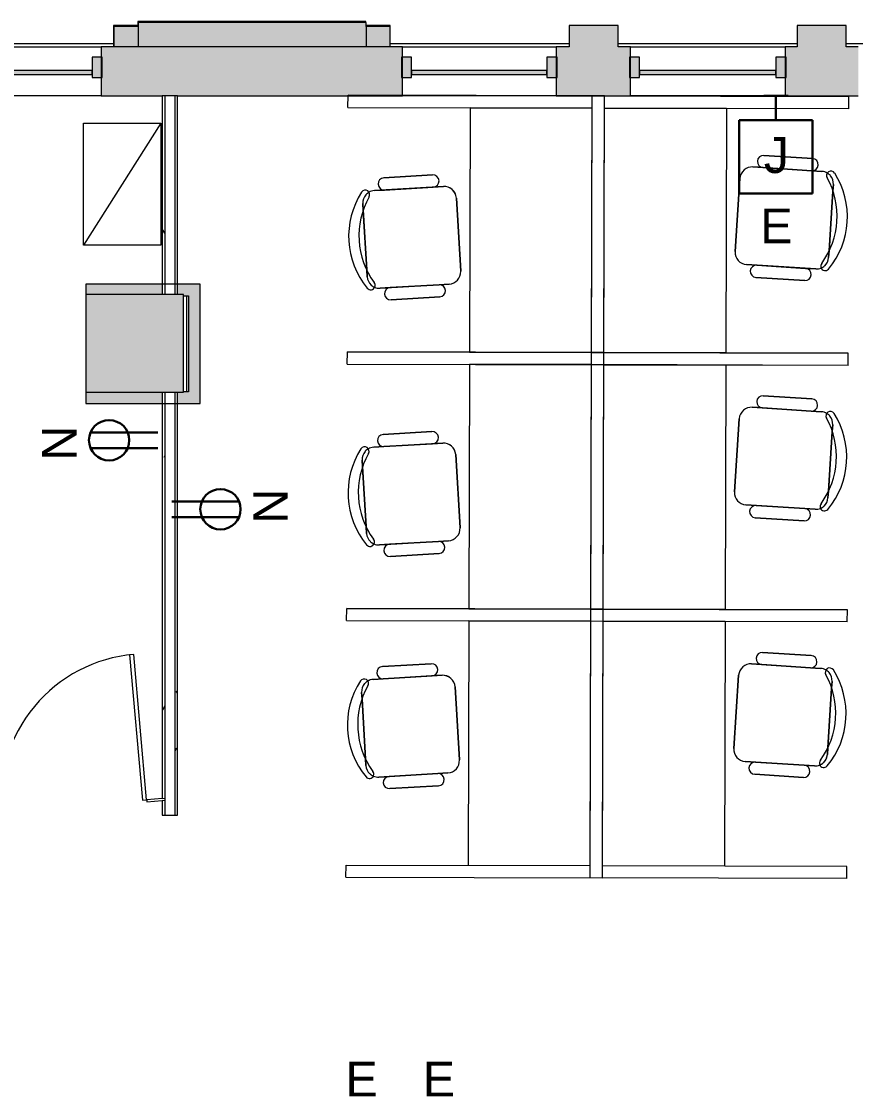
# Model space of a CAD drawing. Header units: inches. Extents: x -1880 to 225, y -1065 to 162.
# Drawn here: x -1452 to -1247.1, y -145.7 to 118.2 of the extents above; entities that cross this region are included whole.
import ezdxf

# ---------------------------------------------------------------- set-up
doc = ezdxf.new("R2010")
doc.units = ezdxf.units.IN
doc.header["$MEASUREMENT"] = 0
for name, color, linetype, lineweight in [('06_555 11th St - background_dwg', 8, 'Continuous', 9), ('A-ANNO-NOTE', 131, 'Continuous', 30), ('A-DETL', 90, 'Continuous', 9), ('A-DOOR', 31, 'Continuous', 13), ('A-GLAZ-CURT', 52, 'Continuous', 13), ('A-GLAZ-CWMG', 51, 'Continuous', 13), ('A-WALL', 113, 'Continuous', 13), ('A-WALL-PATT', 111, 'Continuous', 13), ('C-Hatch', 7, 'Continuous', 9), ('I-FURN', 30, 'Continuous', 9), ('I-WALL', 2, 'Continuous', 13), ('P-SILL', 7, 'Continuous', 9), ('S', 7, 'Continuous', 9), ('S-COLS', 52, 'Continuous', 13), ('W', 7, 'Continuous', 9)]:
    doc.layers.add(name, color=color, linetype=linetype, lineweight=lineweight)
doc.styles.add('Arial_1', font='arial.ttf', dxfattribs={"height": 8.851796})
doc.styles.add('Swis721 Lt BT', font='swissl.ttf', dxfattribs={"height": 8.514638})
pattern_1 = [(0, (0, 0), (30.72, 7.68), [1.267, -21.773, 1.267, -21.773, -122.88]), (0, (0, 0), (30.72, 7.68), [-46.08, 1.267, -44.813, 1.267, -21.773, -53.76]), (0, (0, 0), (30.72, 7.68), [-115.2, 1.267, -14.093, 1.267, -37.133]), (120, (11.52, 3.84), (-22.011075, 22.7643), [1.267, -21.773, 1.267, -21.773, -122.88]), (120, (11.52, 3.84), (-22.011075, 22.7643), [-46.08, 1.267, -44.813, 1.267, -21.773, -53.76]), (120, (11.52, 3.84), (-22.011075, 22.7643), [-115.2, 1.267, -14.093, 1.267, -37.133]), (240, (15.36, 19.2), (-8.708925, -30.4443), [1.267, -21.773, 1.267, -21.773, -122.88]), (240, (15.36, 19.2), (-8.708925, -30.4443), [-46.08, 1.267, -44.813, 1.267, -21.773, -53.76]), (240, (15.36, 19.2), (-8.708925, -30.4443), [-115.2, 1.267, -14.093, 1.267, -37.133])]

# ---------------------------------------------------------------- blocks, each defined once
blk = doc.blocks.new('System Panel - Glazed-4907055-FIRST FLOOR POWER _ SIGNAL')
at = {"layer": 'A-GLAZ-CURT', "lineweight": 9}
blk.add_hatch(color=7, dxfattribs=at).paths.add_polyline_path([(-16.75, -1.75), (16.75, -1.75), (16.75, -0.75), (-16.75, -0.75)], flags=0)
at = {"layer": 'A-GLAZ-CURT', "color": 8, "lineweight": 20}
for p, q in [((16.75, -0.75), (-16.75, -0.75)), ((-16.75, -0.75), (-16.75, -1.75)), ((-16.75, -1.75), (16.75, -1.75)), ((16.75, -1.75), (16.75, -0.75))]:
    blk.add_line(p, q, dxfattribs=at)
blk = doc.blocks.new('System Panel - Glazed-4907059-FIRST FLOOR POWER _ SIGNAL')
at = {"layer": 'A-GLAZ-CURT', "lineweight": 9}
blk.add_hatch(color=7, dxfattribs=at).paths.add_polyline_path([(16.62, -1.75), (16.62, -0.75), (-16.63, -0.75), (-16.63, -1.75), (-6.95, -1.75)], flags=0)
at = {"layer": 'A-GLAZ-CURT', "color": 8, "lineweight": 20}
for p, q in [((16.62, -0.75), (-16.63, -0.75)), ((-16.63, -0.75), (-16.63, -1.75)), ((-16.63, -1.75), (16.62, -1.75)), ((16.62, -1.75), (16.62, -0.75))]:
    blk.add_line(p, q, dxfattribs=at)
blk = doc.blocks.new('System Panel - Glazed-4907048-FIRST FLOOR POWER _ SIGNAL')
at = {"layer": 'A-GLAZ-CURT', "lineweight": 9}
blk.add_hatch(color=7, dxfattribs=at).paths.add_polyline_path([(16.75, -1.75), (16.75, -0.75), (-16.75, -0.75), (-16.75, -1.75)], flags=0)
at = {"layer": 'A-GLAZ-CURT', "color": 8, "lineweight": 20}
for p, q in [((16.75, -0.75), (-16.75, -0.75)), ((-16.75, -0.75), (-16.75, -1.75)), ((-16.75, -1.75), (16.75, -1.75)), ((16.75, -1.75), (16.75, -0.75))]:
    blk.add_line(p, q, dxfattribs=at)
blk = doc.blocks.new('Rectangular Mullion - 2_5_ x 5_ rectangular-4903428-FIRST FLOOR POWER _ SIGNAL')
at = {"layer": 'A-GLAZ-CWMG', "lineweight": 9}
blk.add_hatch(color=7, dxfattribs=at).paths.add_polyline_path([(-1.25, -2.5), (-1.25, 2.5), (1.25, 2.5), (1.25, -2.5)], flags=0)
at = {"layer": 'A-GLAZ-CWMG', "color": 8, "lineweight": 20}
for p, q in [((-1.25, 2.5), (1.25, 2.5)), ((-1.25, -2.5), (-1.25, 2.5)), ((1.25, 2.5), (1.25, -2.5)), ((1.25, -2.5), (-1.25, -2.5))]:
    blk.add_line(p, q, dxfattribs=at)
blk = doc.blocks.new('Concrete-Rectangular-Column - 24 x 24-5170815-FIRST FLOOR POWER _ SIGNAL')
at = {"layer": 'S-COLS', "lineweight": 9}
blk.add_hatch(color=7, dxfattribs=at).paths.add_polyline_path([(-8.25, -12), (12, -12), (12, 12), (-12, 12), (-12, -12)], flags=0)
at = {"layer": 'S-COLS', "color": 8, "lineweight": 20}
for p, q in [((12, 12), (-12, 12)), ((-12, 12), (-12, -12)), ((12, -12), (12, 12)), ((-12, -12), (12, -12))]:
    blk.add_line(p, q, dxfattribs=at)
blk = doc.blocks.new('Single Glass Door - 36_ x 96_-5672664-FIRST FLOOR POWER _ SIGNAL')
at = {"layer": 'A-DOOR', "lineweight": 20}
for p, q in [((16.90625, 36.0625), (16.90625, 0.25)), ((17.90625, 36.0625), (16.90625, 36.0625)), ((17.90625, 0.25), (17.90625, 36.0625)), ((16.90625, 0.25), (17.90625, 0.25))]:
    blk.add_line(p, q, dxfattribs=at)
at = {"layer": 'A-DOOR', "lineweight": 9}
blk.add_arc((17.90625, 0.25), 35.8125, 90, 180.5, dxfattribs=at)
blk = doc.blocks.new('F-Chairs1 - Workstation-V23-FIRST FLOOR POWER _ SIGNAL')
at = {"layer": 'I-FURN'}
for p, q in [((-9, 27), (9, 27)), ((9, 27), (-9, 27)), ((-9, 27), (9, 27)), ((-12, 7), (-12, 24)), ((-12, 24), (-12, 21.5)), ((-12, 21.5), (-12, 24)), ((12, 24), (12, 7)), ((12, 21.5), (12, 24)), ((12, 24), (12, 21.5)), ((-15, 9.5), (-15, 21.5)), ((-15, 21.5), (-15, 9.5)), ((-15, 9.5), (-15, 21.5)), ((-12, 9.5), (-12, 21.5)), ((-12, 21.5), (-12, 9.5)), ((-12, 21.5), (-12, 9.5)), ((-12, 9.5), (-12, 21.5)), ((12, 21.5), (12, 9.5)), ((12, 9.5), (12, 21.5)), ((12, 9.5), (12, 21.5)), ((12, 21.5), (12, 9.5)), ((15, 21.5), (15, 9.5)), ((15, 9.5), (15, 21.5)), ((15, 21.5), (15, 9.5)), ((-12, 9.5), (-12, 7)), ((-12, 7), (-12, 9.5)), ((12, 7), (12, 9.5)), ((12, 9.5), (12, 7)), ((-9, 4), (-7.33, 4)), ((-7.33, 4), (-9, 4)), ((7.44, 4), (-7.44, 4)), ((-7.33, 4), (7.33, 4)), ((7.33, 4), (-7.33, 4)), ((7.33, 4), (9, 4)), ((9, 4), (7.33, 4))]:
    blk.add_line(p, q, dxfattribs=at)
for centre, radius, start, end in [((-9, 24), 3, 90, 180), ((-9, 24), 3, 90, 180), ((-9, 24), 3, 90, 180), ((9, 24), 3, 360, 90), ((9, 24), 3, 360, 90), ((9, 24), 3, 0, 90), ((-13.5, 21.5), 1.5, 360, 180), ((-13.5, 21.5), 1.5, 360, 180), ((-13.5, 21.5), 1.5, 0, 180), ((13.5, 21.5), 1.5, 360, 180), ((13.5, 21.5), 1.5, 360, 180), ((13.5, 21.5), 1.5, 0, 180), ((-13.5, 9.5), 1.5, 180, 360), ((-13.5, 9.5), 1.5, 180, 360), ((-13.5, 9.5), 1.5, 180, 0), ((13.5, 9.5), 1.5, 180, 360), ((13.5, 9.5), 1.5, 180, 360), ((13.5, 9.5), 1.5, 180, 0), ((-11.17, 4.73), 1.08, 53.8255, 233.8255), ((-11.17, 4.73), 1.08, 53.8255, 233.8255), ((-11.17, 4.73), 1.08, 53.8255, 233.8255), ((-9, 7), 3, 180, 206.2836), ((-9, 7), 3, 180, 206.3953), ((-9, 7), 3, 180, 206.3953), ((-9, 7), 3, 206.3953, 225), ((-9, 7), 3, 206.3953, 225), ((0, 22.18), 19.64, 237.5758, 302.4242), ((0, 22.18), 19.64, 237.5758, 302.4242), ((0, 22.18), 19.64, 237.5758, 302.4242), ((11.17, 4.73), 1.08, 306.1745, 126.1745), ((11.17, 4.73), 1.08, 306.1745, 126.1745), ((11.17, 4.73), 1.08, 306.1745, 126.1745), ((9, 7), 3, 315, 333.6047), ((9, 7), 3, 315, 333.6047), ((9, 7), 3, 333.7164, 360), ((9, 7), 3, 333.6047, 0), ((9, 7), 3, 333.6047, 0), ((0, 20), 20, 233.8255, 306.1745), ((0, 20), 20, 233.8255, 306.1745), ((0, 20), 20, 233.8255, 306.1745), ((-9, 7), 3, 225.9978, 270), ((-9, 7), 3, 225.9978, 270), ((9, 7), 3, 270, 314.0022), ((9, 7), 3, 270, 314.0022)]:
    blk.add_arc(centre, radius, start, end, dxfattribs=at)
blk = doc.blocks.new('F-Chairs1 - Workstation-V22-FIRST FLOOR POWER _ SIGNAL')
at = {"layer": 'I-FURN'}
for p, q in [((-7.33, -4), (-9, -4)), ((-9, -4), (-7.33, -4)), ((7.44, -4), (-7.44, -4)), ((7.33, -4), (-7.33, -4)), ((-7.33, -4), (7.33, -4)), ((9, -4), (7.33, -4)), ((7.33, -4), (9, -4)), ((-12, -7), (-12, -24)), ((-12, -7), (-12, -9.5)), ((-12, -9.5), (-12, -7)), ((12, -24), (12, -7)), ((12, -9.5), (12, -7)), ((12, -7), (12, -9.5)), ((-15, -9.5), (-15, -21.5)), ((-15, -9.5), (-15, -21.5)), ((-15, -21.5), (-15, -9.5)), ((-12, -21.5), (-12, -9.5)), ((-12, -9.5), (-12, -21.5)), ((-12, -9.5), (-12, -21.5)), ((-12, -21.5), (-12, -9.5)), ((12, -9.5), (12, -21.5)), ((12, -21.5), (12, -9.5)), ((12, -21.5), (12, -9.5)), ((12, -9.5), (12, -21.5)), ((15, -21.5), (15, -9.5)), ((15, -21.5), (15, -9.5)), ((15, -9.5), (15, -21.5)), ((-12, -21.5), (-12, -24)), ((-12, -24), (-12, -21.5)), ((12, -24), (12, -21.5)), ((12, -21.5), (12, -24)), ((-9, -27), (9, -27)), ((-9, -27), (9, -27)), ((9, -27), (-9, -27))]:
    blk.add_line(p, q, dxfattribs=at)
for centre, radius, start, end in [((0, -20), 20, 53.8255, 126.1745), ((0, -20), 20, 53.8255, 126.1745), ((0, -20), 20, 53.8255, 126.1745), ((0, -22.18), 19.64, 57.5758, 122.4242), ((0, -22.18), 19.64, 57.5758, 122.4242), ((0, -22.18), 19.64, 57.5758, 122.4242), ((-11.17, -4.73), 1.08, 126.1745, 306.1745), ((-11.17, -4.73), 1.08, 126.1745, 306.1745), ((-11.17, -4.73), 1.08, 126.1745, 306.1745), ((-9, -7), 3, 135, 153.6047), ((-9, -7), 3, 135, 153.6047), ((-9, -7), 3, 90, 134.0022), ((-9, -7), 3, 90, 134.0022), ((9, -7), 3, 45.9978, 90), ((9, -7), 3, 45.9978, 90), ((11.17, -4.73), 1.08, 233.8255, 53.8255), ((11.17, -4.73), 1.08, 233.8255, 53.8255), ((11.17, -4.73), 1.08, 233.8255, 53.8255), ((9, -7), 3, 26.3953, 45), ((9, -7), 3, 26.3953, 45), ((-9, -7), 3, 153.7164, 180), ((-9, -7), 3, 153.6047, 180), ((-9, -7), 3, 153.6047, 180), ((9, -7), 3, 0, 26.2836), ((9, -7), 3, 360, 26.3953), ((9, -7), 3, 360, 26.3953), ((-13.5, -9.5), 1.5, 0, 180), ((-13.5, -9.5), 1.5, 360, 180), ((-13.5, -9.5), 1.5, 0, 180), ((13.5, -9.5), 1.5, 0, 180), ((13.5, -9.5), 1.5, 360, 180), ((13.5, -9.5), 1.5, 0, 180), ((-13.5, -21.5), 1.5, 180, 0), ((-13.5, -21.5), 1.5, 180, 360), ((-13.5, -21.5), 1.5, 180, 0), ((13.5, -21.5), 1.5, 180, 0), ((13.5, -21.5), 1.5, 180, 360), ((13.5, -21.5), 1.5, 180, 0), ((-9, -24), 3, 180, 270), ((-9, -24), 3, 180, 270), ((-9, -24), 3, 180, 270), ((9, -24), 3, 270, 0), ((9, -24), 3, 270, 360), ((9, -24), 3, 270, 0)]:
    blk.add_arc(centre, radius, start, end, dxfattribs=at)
blk = doc.blocks.new('F-Chairs1 - Workstation-V27-FIRST FLOOR POWER _ SIGNAL')
at = {"layer": 'I-FURN'}
for p, q in [((-9, 27), (9, 27)), ((9, 27), (-9, 27)), ((-9, 27), (9, 27)), ((-12, 7), (-12, 24)), ((-12, 24), (-12, 21.5)), ((-12, 21.5), (-12, 24)), ((12, 24), (12, 7)), ((12, 21.5), (12, 24)), ((12, 24), (12, 21.5)), ((-15, 9.5), (-15, 21.5)), ((-15, 21.5), (-15, 9.5)), ((-15, 9.5), (-15, 21.5)), ((-12, 9.5), (-12, 21.5)), ((-12, 21.5), (-12, 9.5)), ((-12, 21.5), (-12, 9.5)), ((-12, 9.5), (-12, 21.5)), ((12, 21.5), (12, 9.5)), ((12, 9.5), (12, 21.5)), ((12, 9.5), (12, 21.5)), ((12, 21.5), (12, 9.5)), ((15, 21.5), (15, 9.5)), ((15, 9.5), (15, 21.5)), ((15, 21.5), (15, 9.5)), ((-12, 9.5), (-12, 7)), ((-12, 7), (-12, 9.5)), ((12, 7), (12, 9.5)), ((12, 9.5), (12, 7)), ((-9, 4), (-7.33, 4)), ((-7.33, 4), (-9, 4)), ((7.44, 4), (-7.44, 4)), ((-7.33, 4), (7.33, 4)), ((7.33, 4), (-7.33, 4)), ((7.33, 4), (9, 4)), ((9, 4), (7.33, 4))]:
    blk.add_line(p, q, dxfattribs=at)
for centre, radius, start, end in [((-9, 24), 3, 90, 180), ((-9, 24), 3, 90, 180), ((-9, 24), 3, 90, 180), ((9, 24), 3, 360, 90), ((9, 24), 3, 360, 90), ((9, 24), 3, 0, 90), ((-13.5, 21.5), 1.5, 360, 180), ((-13.5, 21.5), 1.5, 360, 180), ((-13.5, 21.5), 1.5, 0, 180), ((13.5, 21.5), 1.5, 360, 180), ((13.5, 21.5), 1.5, 360, 180), ((13.5, 21.5), 1.5, 0, 180), ((-13.5, 9.5), 1.5, 180, 360), ((-13.5, 9.5), 1.5, 180, 360), ((-13.5, 9.5), 1.5, 180, 0), ((13.5, 9.5), 1.5, 180, 360), ((13.5, 9.5), 1.5, 180, 360), ((13.5, 9.5), 1.5, 180, 0), ((-11.17, 4.73), 1.08, 53.8255, 233.8255), ((-11.17, 4.73), 1.08, 53.8255, 233.8255), ((-11.17, 4.73), 1.08, 53.8255, 233.8255), ((-9, 7), 3, 180, 206.2836), ((-9, 7), 3, 180, 206.3953), ((-9, 7), 3, 180, 206.3953), ((-9, 7), 3, 206.3953, 225), ((-9, 7), 3, 206.3953, 210), ((-9, 7), 3, 210, 225), ((0, 22.18), 19.64, 237.5758, 302.4242), ((0, 22.18), 19.64, 237.5758, 302.4242), ((0, 22.18), 19.64, 237.5758, 302.4242), ((11.17, 4.73), 1.08, 306.1745, 126.1745), ((11.17, 4.73), 1.08, 306.1745, 126.1745), ((11.17, 4.73), 1.08, 306.1745, 126.1745), ((9, 7), 3, 315, 333.6047), ((9, 7), 3, 315, 333.6047), ((9, 7), 3, 333.7164, 360), ((9, 7), 3, 333.6047, 0), ((9, 7), 3, 333.6047, 0), ((0, 20), 20, 233.8255, 306.1745), ((0, 20), 20, 233.8255, 306.1745), ((0, 20), 20, 233.8255, 306.1745), ((-9, 7), 3, 225.9978, 270), ((-9, 7), 3, 225.9978, 255), ((-9, 7), 3, 255, 270), ((9, 7), 3, 270, 314.0022), ((9, 7), 3, 270, 314.0022)]:
    blk.add_arc(centre, radius, start, end, dxfattribs=at)
blk = doc.blocks.new('F-Chairs1 - Workstation-V28-FIRST FLOOR POWER _ SIGNAL')
at = {"layer": 'I-FURN'}
for p, q in [((-7.33, -4), (-9, -4)), ((-9, -4), (-7.33, -4)), ((7.44, -4), (-7.44, -4)), ((7.33, -4), (-7.33, -4)), ((-7.33, -4), (7.33, -4)), ((9, -4), (7.33, -4)), ((7.33, -4), (9, -4)), ((-12, -7), (-12, -24)), ((-12, -7), (-12, -9.5)), ((-12, -9.5), (-12, -7)), ((12, -24), (12, -7)), ((12, -9.5), (12, -7)), ((12, -7), (12, -9.5)), ((-15, -9.5), (-15, -21.5)), ((-15, -9.5), (-15, -21.5)), ((-15, -21.5), (-15, -9.5)), ((-12, -21.5), (-12, -9.5)), ((-12, -9.5), (-12, -21.5)), ((-12, -9.5), (-12, -21.5)), ((-12, -21.5), (-12, -9.5)), ((12, -9.5), (12, -21.5)), ((12, -21.5), (12, -9.5)), ((12, -21.5), (12, -9.5)), ((12, -9.5), (12, -21.5)), ((15, -21.5), (15, -9.5)), ((15, -21.5), (15, -9.5)), ((15, -9.5), (15, -21.5)), ((-12, -21.5), (-12, -24)), ((-12, -24), (-12, -21.5)), ((12, -24), (12, -21.5)), ((12, -21.5), (12, -24)), ((-9, -27), (9, -27)), ((-9, -27), (9, -27)), ((9, -27), (-9, -27))]:
    blk.add_line(p, q, dxfattribs=at)
for centre, radius, start, end in [((0, -20), 20, 53.8255, 126.1745), ((0, -20), 20, 53.8255, 126.1745), ((0, -20), 20, 53.8255, 126.1745), ((0, -22.18), 19.64, 57.5758, 122.4242), ((0, -22.18), 19.64, 57.5758, 122.4242), ((0, -22.18), 19.64, 57.5758, 122.4242), ((-11.17, -4.73), 1.08, 126.1745, 306.1745), ((-11.17, -4.73), 1.08, 126.1745, 306.1745), ((-11.17, -4.73), 1.08, 126.1745, 306.1745), ((-9, -7), 3, 135, 153.6047), ((-9, -7), 3, 135, 150), ((-9, -7), 3, 90, 134.0022), ((-9, -7), 3, 90, 134.0022), ((9, -7), 3, 45.9978, 90), ((9, -7), 3, 45.9978, 90), ((11.17, -4.73), 1.08, 233.8255, 53.8255), ((11.17, -4.73), 1.08, 233.8255, 53.8255), ((11.17, -4.73), 1.08, 233.8255, 53.8255), ((9, -7), 3, 26.3953, 45), ((9, -7), 3, 26.3953, 45), ((-9, -7), 3, 153.7164, 180), ((-9, -7), 3, 153.6047, 180), ((-9, -7), 3, 153.6047, 180), ((-9, -7), 3, 150, 153.6047), ((9, -7), 3, 0, 26.2836), ((9, -7), 3, 360, 26.3953), ((9, -7), 3, 360, 26.3953), ((-13.5, -9.5), 1.5, 0, 180), ((-13.5, -9.5), 1.5, 360, 180), ((-13.5, -9.5), 1.5, 0, 180), ((13.5, -9.5), 1.5, 0, 180), ((13.5, -9.5), 1.5, 360, 180), ((13.5, -9.5), 1.5, 0, 180), ((-13.5, -21.5), 1.5, 180, 0), ((-13.5, -21.5), 1.5, 180, 360), ((-13.5, -21.5), 1.5, 180, 0), ((13.5, -21.5), 1.5, 180, 0), ((13.5, -21.5), 1.5, 180, 360), ((13.5, -21.5), 1.5, 180, 0), ((-9, -24), 3, 180, 270), ((-9, -24), 3, 180, 270), ((-9, -24), 3, 180, 270), ((9, -24), 3, 270, 0), ((9, -24), 3, 270, 360), ((9, -24), 3, 270, 315), ((9, -24), 3, 315, 315.1867), ((9, -24), 3, 315.1867, 0)]:
    blk.add_arc(centre, radius, start, end, dxfattribs=at)
blk = doc.blocks.new('06_555 11th St - background_dwg-4793957-FIRST FLOOR POWER _ SIGNAL')
at = {"layer": 'C-Hatch'}
blk.add_line((2010.68, 3080.48), (2010.68, 3080.73), dxfattribs=at)
at = {"layer": 'C-Hatch', "flags": 128}
for points in [[(2010.68, 3080.73), (1954.68, 3080.73), (1954.68, 3079.73), (1948.68, 3079.73), (1948.68, 3074.48)], [(2016.68, 3074.48), (2016.68, 3079.73), (2010.79, 3079.73)]]:
    blk.add_lwpolyline(points, dxfattribs=at)
at = {"layer": 'P-SILL'}
for p, q in [((1948.68, 3075.23), (1904.68, 3075.23)), ((2060.68, 3075.23), (2016.68, 3075.23)), ((2116.68, 3075.23), (2072.68, 3075.23)), ((2172.68, 3075.23), (2128.68, 3075.23))]:
    blk.add_line(p, q, dxfattribs=at)
at = {"layer": 'S'}
blk.add_line((1966.68, 3013.35), (1966.68, 2989.79), dxfattribs=at)
at = {"layer": 'W', "flags": 128}
for points in [[(2010.68, 3080.48), (2010.68, 3080.73), (1954.68, 3080.73), (1954.68, 3079.73), (1952.65, 3079.73), (1948.68, 3079.73), (1948.68, 3074.48)], [(2016.68, 3074.48), (2016.68, 3079.73), (2010.79, 3079.73)]]:
    blk.add_lwpolyline(points, dxfattribs=at)

msp = doc.modelspace()

# ---------------------------------------------------------------- hatches: boundary and pattern name
at = {"layer": 'A-WALL-PATT', "lineweight": 9}
for points in [[(-1423.28, 111.97), (-1423.28, 116.97), (-1429.28, 116.97), (-1429.28, 111.97)], [(-1379.91, 111.97), (-1367.28, 111.97), (-1367.28, 117.97), (-1423.28, 117.97), (-1423.28, 111.97), (-1413.64, 111.97)], [(-1367.28, 111.97), (-1361.39, 111.97), (-1361.39, 116.97), (-1367.28, 116.97), (-1367.28, 114.08)], [(-1305.39, 111.97), (-1305.39, 117.22), (-1317.39, 117.22), (-1317.39, 111.97), (-1313.02, 111.97)], [(-1261.39, 111.97), (-1249.39, 111.97), (-1249.39, 117.22), (-1261.39, 117.22), (-1261.39, 114.08)], [(-1410.95, 27.28), (-1408.07, 27.28), (-1408.07, 50.84), (-1410.95, 50.84)]]:
    msp.add_hatch(color=7, dxfattribs=at).paths.add_polyline_path(points, flags=0)
h = msp.add_hatch(color=7, dxfattribs=at)
h.paths.add_polyline_path([(201.61, 99.97), (201.61, 111.97), (183.61, 111.97), (183.61, 99.97)], flags=0)
h.paths.add_polyline_path([(123.61, 99.97), (141.61, 99.97), (141.61, 111.97), (123.61, 111.97)], flags=0)
h.paths.add_polyline_path([(57.23, 99.97), (81.61, 99.97), (81.61, 111.97), (3.61, 111.97), (3.61, 99.97), (27.23, 99.97), (27.23, 103.59), (57.23, 103.59)], flags=0)
h.paths.add_polyline_path([(-38.39, 99.97), (-38.39, 111.97), (-56.39, 111.97), (-56.39, 99.97), (-41.39, 99.97)], flags=0)
h.paths.add_polyline_path([(-109.05, 99.97), (-98.39, 99.97), (-98.39, 111.97), (-116.39, 111.97), (-116.39, 99.97)], flags=0)
h.paths.add_polyline_path([(-158.39, 99.97), (-158.39, 111.97), (-176.39, 111.97), (-176.39, 99.97), (-175.94, 99.97)], flags=0)
h.paths.add_polyline_path([(-296.39, 99.97), (-272.39, 99.97), (-272.39, 103.59), (-242.39, 103.59), (-242.39, 99.97), (-218.39, 99.97), (-218.39, 111.97), (-296.39, 111.97), (-296.39, 102.86)], flags=0)
h.paths.add_polyline_path([(-338.39, 99.97), (-338.39, 111.97), (-356.39, 111.97), (-356.39, 99.97), (-343.16, 99.97)], flags=0)
h.paths.add_polyline_path([(-398.39, 99.97), (-398.39, 111.97), (-416.39, 111.97), (-416.39, 99.97), (-410.04, 99.97)], flags=0)
h.paths.add_polyline_path([(-476.39, 99.97), (-458.39, 99.97), (-458.39, 111.97), (-476.39, 111.97)], flags=0)
h.paths.add_polyline_path([(-518.39, 99.97), (-518.39, 111.97), (-592.39, 111.97), (-592.39, 99.97), (-543.82, 99.97)], flags=0)
h.paths.add_polyline_path([(-644.15, 99.97), (-630.39, 99.97), (-630.39, 111.97), (-648.39, 111.97), (-648.39, 99.97), (-644.64, 99.97)], flags=0)
h.paths.add_polyline_path([(-704.39, 99.97), (-686.39, 99.97), (-686.39, 111.97), (-704.39, 111.97)], flags=0)
h.paths.add_polyline_path([(-798.39, 99.97), (-798.39, 111.97), (-872.39, 111.97), (-872.39, 99.97), (-844.81, 99.97)], flags=0)
h.paths.add_polyline_path([(-760.39, 99.97), (-742.39, 99.97), (-742.39, 111.97), (-760.39, 111.97)], flags=0)
h.paths.add_polyline_path([(-911.7, 99.97), (-910.39, 99.97), (-910.39, 111.97), (-928.39, 111.97), (-928.39, 99.97), (-913.39, 99.97)], flags=0)
h.paths.add_polyline_path([(-966.39, 99.97), (-966.39, 111.97), (-984.39, 111.97), (-984.39, 99.97), (-978.55, 99.97)], flags=0)
h.paths.add_polyline_path([(-1040.39, 99.97), (-1022.39, 99.97), (-1022.39, 111.97), (-1040.39, 111.97)], flags=0)
h.paths.add_polyline_path([(-1152.39, 99.97), (-1078.39, 99.97), (-1078.39, 111.97), (-1152.39, 111.97)], flags=0)
h.paths.add_polyline_path([(-1190.39, 99.97), (-1190.39, 111.97), (-1208.39, 111.97), (-1208.39, 99.97)], flags=0)
h.paths.add_polyline_path([(-1264.39, 99.97), (-1246.39, 99.97), (-1246.39, 111.97), (-1264.39, 111.97)], flags=0)
h.paths.add_polyline_path([(-1302.39, 99.97), (-1302.39, 111.97), (-1320.64, 111.97), (-1320.64, 99.97), (-1313.02, 99.97)], flags=0)
h.paths.add_polyline_path([(-1416.76, 99.97), (-1358.39, 99.97), (-1358.39, 111.97), (-1432.39, 111.97), (-1432.39, 99.97), (-1417.39, 99.97)], flags=0)
h.paths.add_polyline_path([(-1470.39, 99.97), (-1470.39, 111.97), (-1488.39, 111.97), (-1488.39, 99.97)], flags=0)
h.paths.add_polyline_path([(-1541.39, 111.97), (-1541.01, 105.97), (-1541.39, 105.97)], flags=0)
h.paths.add_polyline_path([(-1526.39, 99.97), (-1526.39, 111.97), (-1544.39, 111.97), (-1544.39, 109.46), (-1544.26, 109.46), (-1544.14, 107.17), (-1544.14, 104.46), (-1544.39, 104.46), (-1544.39, 99.97), (-1540.64, 99.97)], flags=0)
h.paths.add_polyline_path([(-1582.39, 99.97), (-1582.39, 111.97), (-1600.39, 111.97), (-1600.39, 99.97)], flags=0)
h = msp.add_hatch(dxfattribs=at)
h.set_pattern_fill('FP1_1', color=256, style=0, pattern_type=2)
h.set_pattern_definition(pattern_1)
h.paths.add_polyline_path([(-1416.76, -76.63), (-1416.76, -72.96), (-1417.39, -73.01), (-1417.39, -76.63)], flags=0)
h.paths.add_polyline_path([(-1417.39, -72.51), (-1416.76, -72.46), (-1416.76, 27.22), (-1417.39, 27.22), (-1417.39, -72.46)], flags=0)
h.paths.add_polyline_path([(-1416.76, 51.22), (-1416.76, 99.97), (-1417.39, 99.97), (-1417.39, 51.22), (-1417.21, 51.22)], flags=0)
h = msp.add_hatch(dxfattribs=at)
h.set_pattern_fill('FP1_1', color=256, style=0, pattern_type=2)
h.set_pattern_definition(pattern_1)
h.paths.add_polyline_path([(-1413.64, -76.63), (-1413.64, 27.22), (-1414.26, 27.22), (-1414.26, -76.63)], flags=0)
h.paths.add_polyline_path([(-1413.64, 51.22), (-1413.64, 99.97), (-1414.26, 99.97), (-1414.26, 51.22)], flags=0)
h = msp.add_hatch(color=7, dxfattribs=at)
h.paths.add_polyline_path([(-1412.14, 50.84), (-1408.07, 50.84), (-1408.07, 53.72), (-1413.64, 53.72), (-1413.64, 51.22), (-1412.14, 51.22), (-1412.14, 50.98)], flags=0)
h.paths.add_polyline_path([(-1417.39, 51.22), (-1417.39, 53.72), (-1436.14, 53.72), (-1436.14, 51.22), (-1432.39, 51.22)], flags=0)
h = msp.add_hatch(color=7, dxfattribs=at)
h.paths.add_polyline_path([(-1413.64, 24.4), (-1408.07, 24.4), (-1408.07, 27.28), (-1412.14, 27.28), (-1412.14, 27.22), (-1413.64, 27.22), (-1413.64, 26.97)], flags=0)
h.paths.add_polyline_path([(-1417.39, 24.4), (-1417.39, 27.22), (-1436.14, 27.22), (-1436.14, 24.4), (-1432.39, 24.4)], flags=0)

# ---------------------------------------------------------------- linework, layer by layer
at = {"layer": 'A-ANNO-NOTE'}
for p, q in [((-1269.64, 99.97), (-1263.64, 99.97)), ((-1266.64, 99.97), (-1266.64, 93.97)), ((-1257.64, 93.97), (-1275.64, 93.97)), ((-1275.64, 93.97), (-1275.64, 75.97)), ((-1257.64, 75.97), (-1257.64, 93.97)), ((-1275.64, 75.97), (-1257.64, 75.97)), ((-1418.48, 17.33), (-1435, 17.33)), ((-1418.48, 13.5), (-1435, 13.5)), ((-1415.05, 0.38), (-1398.52, 0.38)), ((-1415.05, -3.45), (-1398.52, -3.45))]:
    msp.add_line(p, q, dxfattribs=at)
for centre in [(-1430.44, 15.41), (-1403.08, -1.53)]:
    msp.add_circle(centre, 4.95, dxfattribs=at)
at = {"layer": 'A-DETL', "lineweight": 13}
for p, q in [((-1371.76, 97.12), (-1371.75, 100.12)), ((-1308.75, 99.96), (-1371.75, 100.12)), ((-1311.92, 33.97), (-1311.75, 99.97)), ((-1311.91, 36.97), (-1311.75, 99.97)), ((-1311.75, 99.97), (-1248.75, 99.8)), ((-1308.92, 33.96), (-1308.75, 99.96)), ((-1308.91, 36.96), (-1308.75, 99.96)), ((-1248.76, 96.8), (-1248.75, 99.8)), ((-1371.76, 97.12), (-1311.76, 96.97)), ((-1341.76, 97.04), (-1341.91, 37.04)), ((-1311.76, 96.97), (-1341.76, 97.04)), ((-1308.76, 96.96), (-1278.76, 96.88)), ((-1248.76, 96.8), (-1308.76, 96.96)), ((-1278.76, 96.88), (-1278.91, 36.88)), ((-1436.77, 63.29), (-1436.77, 93.29)), ((-1436.77, 93.29), (-1417.77, 93.29)), ((-1417.77, 93.29), (-1436.77, 63.29)), ((-1417.77, 93.29), (-1417.77, 63.29)), ((-1417.77, 63.29), (-1436.77, 63.29)), ((-1371.92, 34.12), (-1371.91, 37.12)), ((-1371.92, 34.12), (-1371.91, 37.12)), ((-1371.91, 37.12), (-1311.91, 36.97)), ((-1308.91, 36.96), (-1371.91, 37.12)), ((-1312.09, -29.03), (-1311.91, 36.97)), ((-1312.08, -26.03), (-1311.91, 36.97)), ((-1311.91, 36.97), (-1248.91, 36.8)), ((-1309.09, -29.04), (-1308.91, 36.96)), ((-1309.08, -26.04), (-1308.91, 36.96)), ((-1248.91, 36.8), (-1308.91, 36.96)), ((-1248.92, 33.8), (-1248.91, 36.8)), ((-1248.92, 33.8), (-1248.91, 36.8)), ((-1371.92, 34.12), (-1308.92, 33.96)), ((-1371.92, 34.12), (-1311.92, 33.97)), ((-1341.92, 34.04), (-1342.08, -25.96)), ((-1311.92, 33.97), (-1341.92, 34.04)), ((-1248.92, 33.8), (-1311.92, 33.97)), ((-1308.92, 33.96), (-1278.92, 33.88)), ((-1248.92, 33.8), (-1308.92, 33.96)), ((-1278.92, 33.88), (-1279.08, -26.12)), ((-1372.09, -28.88), (-1372.08, -25.88)), ((-1372.09, -28.88), (-1372.08, -25.88)), ((-1372.08, -25.88), (-1312.08, -26.03)), ((-1309.08, -26.04), (-1372.08, -25.88)), ((-1312.25, -92.03), (-1312.08, -26.03)), ((-1312.24, -89.03), (-1312.08, -26.03)), ((-1312.08, -26.03), (-1249.08, -26.2)), ((-1309.25, -92.04), (-1309.08, -26.04)), ((-1309.24, -89.04), (-1309.08, -26.04)), ((-1249.08, -26.2), (-1309.08, -26.04)), ((-1249.09, -29.2), (-1249.08, -26.2)), ((-1249.09, -29.2), (-1249.08, -26.2)), ((-1372.09, -28.88), (-1309.09, -29.04)), ((-1372.09, -28.88), (-1312.09, -29.03)), ((-1342.09, -28.96), (-1342.24, -88.95)), ((-1312.09, -29.03), (-1342.09, -28.96)), ((-1249.09, -29.2), (-1312.09, -29.03)), ((-1309.09, -29.04), (-1279.09, -29.12)), ((-1249.09, -29.2), (-1309.09, -29.04)), ((-1279.09, -29.12), (-1279.24, -89.12)), ((-1372.25, -91.88), (-1372.24, -88.88)), ((-1372.24, -88.88), (-1312.24, -89.03)), ((-1249.24, -89.2), (-1309.24, -89.04)), ((-1249.25, -92.2), (-1249.24, -89.2)), ((-1372.25, -91.88), (-1309.25, -92.04)), ((-1249.25, -92.2), (-1312.25, -92.03))]:
    msp.add_line(p, q, dxfattribs=at)
at = {"layer": 'A-WALL', "color": 55}
for p, q in [((-1367.28, 117.97), (-1423.28, 117.97)), ((-1423.28, 117.97), (-1423.28, 111.97)), ((-1361.39, 116.97), (-1367.28, 116.97)), ((-1367.28, 116.97), (-1367.28, 111.97))]:
    msp.add_line(p, q, dxfattribs=at)
at = {"layer": 'A-WALL', "color": 8, "lineweight": 20}
for p, q in [((-1367.28, 116.97), (-1367.28, 117.97)), ((-1305.39, 117.22), (-1317.39, 117.22)), ((-1317.39, 117.22), (-1317.39, 111.97)), ((-1305.39, 111.97), (-1305.39, 117.22)), ((-1249.39, 117.22), (-1261.39, 117.22)), ((-1261.39, 117.22), (-1261.39, 111.97)), ((-1249.39, 111.97), (-1249.39, 117.22)), ((-1358.39, 111.97), (-1432.39, 111.97)), ((-1432.39, 111.97), (-1432.39, 99.97)), ((-1358.39, 99.97), (-1358.39, 111.97)), ((-1317.39, 111.97), (-1320.64, 111.97)), ((-1320.64, 111.97), (-1320.64, 99.97)), ((-1302.39, 111.97), (-1305.39, 111.97)), ((-1302.39, 99.97), (-1302.39, 111.97)), ((-1261.39, 111.97), (-1264.39, 111.97)), ((-1264.39, 111.97), (-1264.39, 99.97)), ((-1246.39, 111.97), (-1249.39, 111.97)), ((-1432.39, 99.97), (-1417.39, 99.97)), ((-1413.64, 99.97), (-1358.39, 99.97)), ((-1320.64, 99.97), (-1302.39, 99.97)), ((-1264.39, 99.97), (-1246.39, 99.97))]:
    msp.add_line(p, q, dxfattribs=at)
at = {"layer": 'A-WALL', "lineweight": 9}
for p, q in [((-1470.39, 111.97), (-1432.39, 111.97)), ((-1358.39, 111.97), (-1320.64, 111.97)), ((-1302.39, 111.97), (-1264.39, 111.97)), ((-1432.39, 99.97), (-1470.39, 99.97)), ((-1320.64, 99.97), (-1358.39, 99.97)), ((-1264.39, 99.97), (-1302.39, 99.97))]:
    msp.add_line(p, q, dxfattribs=at)
at = {"layer": 'A-WALL'}
for p, q in [((-1413.64, 99.97), (-1417.39, 99.97)), ((-1416.76, 99.97), (-1416.76, 51.22)), ((-1414.26, 99.97), (-1414.26, 51.22)), ((-1416.76, 27.22), (-1416.76, -76.63)), ((-1414.26, 27.22), (-1414.26, -76.63)), ((-1417.39, -72.51), (-1416.76, -72.46)), ((-1417.39, -73.01), (-1416.76, -72.96))]:
    msp.add_line(p, q, dxfattribs=at)
at = {"layer": 'I-WALL', "lineweight": 9}
msp.add_line((-1423.28, 116.97), (-1429.28, 116.97), dxfattribs=at)
at = {"layer": 'I-WALL', "color": 8, "lineweight": 20}
for p, q in [((-1429.28, 116.97), (-1429.28, 111.97)), ((-1361.39, 111.97), (-1361.39, 116.97)), ((-1408.07, 53.72), (-1436.14, 53.72)), ((-1436.14, 53.72), (-1436.14, 51.22)), ((-1408.07, 24.4), (-1408.07, 53.72)), ((-1412.14, 50.84), (-1410.95, 50.84)), ((-1410.95, 50.84), (-1410.95, 27.28)), ((-1436.14, 27.22), (-1436.14, 24.4)), ((-1410.95, 27.28), (-1412.14, 27.28)), ((-1436.14, 24.4), (-1408.07, 24.4))]:
    msp.add_line(p, q, dxfattribs=at)
at = {"layer": 'I-WALL'}
for p, q in [((-1417.39, 99.97), (-1417.39, 51.22)), ((-1413.64, 51.22), (-1413.64, 99.97)), ((-1417.39, 27.22), (-1417.39, -72.51)), ((-1413.64, -76.63), (-1413.64, 27.22)), ((-1417.39, -72.51), (-1421.18, -72.84)), ((-1421.18, -72.84), (-1421.14, -73.34)), ((-1421.14, -73.34), (-1417.39, -73.01)), ((-1417.39, -73.01), (-1417.39, -76.63)), ((-1417.39, -76.63), (-1413.64, -76.63))]:
    msp.add_line(p, q, dxfattribs=at)

# ---------------------------------------------------------------- block references
at = {"layer": '06_555 11th St - background_dwg', "color": 7}
msp.add_blockref('06_555 11th St - background_dwg-4793957-FIRST FLOOR POWER _ SIGNAL', (-3378.07, -2962.51), dxfattribs=at)
at = {"layer": 'A-DOOR', "rotation": 4.999999999999992}
msp.add_blockref('Single Glass Door - 36_ x 96_-5672664-FIRST FLOOR POWER _ SIGNAL', (-1439.09, -74.66), dxfattribs=at)
at = {"layer": 'A-GLAZ-CURT', "lineweight": 9}
for name, p in [('System Panel - Glazed-4907055-FIRST FLOOR POWER _ SIGNAL', (-1451.39, 106.97)), ('System Panel - Glazed-4907059-FIRST FLOOR POWER _ SIGNAL', (-1339.51, 106.97)), ('System Panel - Glazed-4907048-FIRST FLOOR POWER _ SIGNAL', (-1283.39, 106.97))]:
    msp.add_blockref(name, p, dxfattribs=at)
at = {"layer": 'A-GLAZ-CWMG', "lineweight": 9, "extrusion": (0, 0, -1), "rotation": 180}
for p in [(1433.39, 106.97), (1357.39, 106.97), (1321.64, 106.97), (1301.39, 106.97), (1265.39, 106.97)]:
    msp.add_blockref('Rectangular Mullion - 2_5_ x 5_ rectangular-4903428-FIRST FLOOR POWER _ SIGNAL', p, dxfattribs=at)
at = {"layer": 'I-FURN'}
for name, p, rotation in [('F-Chairs1 - Workstation-V23-FIRST FLOOR POWER _ SIGNAL', (-1249.11, 68.98), 86.31096687161913), ('F-Chairs1 - Workstation-V22-FIRST FLOOR POWER _ SIGNAL', (-1371.56, 64.3), 93.38837803386635), ('F-Chairs1 - Workstation-V23-FIRST FLOOR POWER _ SIGNAL', (-1249.27, 9.98), 86.31096687161913), ('F-Chairs1 - Workstation-V22-FIRST FLOOR POWER _ SIGNAL', (-1371.72, 1.3), 93.38837803386635), ('F-Chairs1 - Workstation-V27-FIRST FLOOR POWER _ SIGNAL', (-1249.43, -53.02), 86.31096687161913), ('F-Chairs1 - Workstation-V28-FIRST FLOOR POWER _ SIGNAL', (-1371.87, -55.7), 93.38837803386635)]:
    msp.add_blockref(name, p, dxfattribs=dict(at, rotation=rotation))
at = {"layer": 'S-COLS', "lineweight": 9}
msp.add_blockref('Concrete-Rectangular-Column - 24 x 24-5170815-FIRST FLOOR POWER _ SIGNAL', (-1424.14, 39.22), dxfattribs=at)

# ---------------------------------------------------------------- texts
at = {"layer": 'A-ANNO-NOTE', "lineweight": 9, "attachment_point": 2}
for s, insert, char_height, width, line_spacing_factor, style in [('J', (-1266.51, 89.87), 8.85, 7.344, 0.938532, 'Arial_1'), ('E', (-1266.51, 72.28), 8.51, 8.64, 1.00667, 'Swis721 Lt BT'), ('E', (-1368.4, -137.19), 8.51, 8.64, 1.00667, 'Swis721 Lt BT'), ('E', (-1349.4, -137.19), 8.51, 8.64, 1.00667, 'Swis721 Lt BT')]:
    msp.add_mtext(s, dxfattribs=dict(at, insert=insert, char_height=char_height, width=width, line_spacing_factor=line_spacing_factor, style=style))
at = {"layer": 'A-ANNO-NOTE', "lineweight": 9, "char_height": 8.51, "width": 10.044, "attachment_point": 2, "rotation": 90, "line_spacing_factor": 1.00667, "style": 'Swis721 Lt BT'}
for insert in [(-1446.93, 14.68), (-1395.05, -0.8)]:
    msp.add_mtext('N', dxfattribs=dict(at, insert=insert))

doc.saveas('drawing.dxf')
